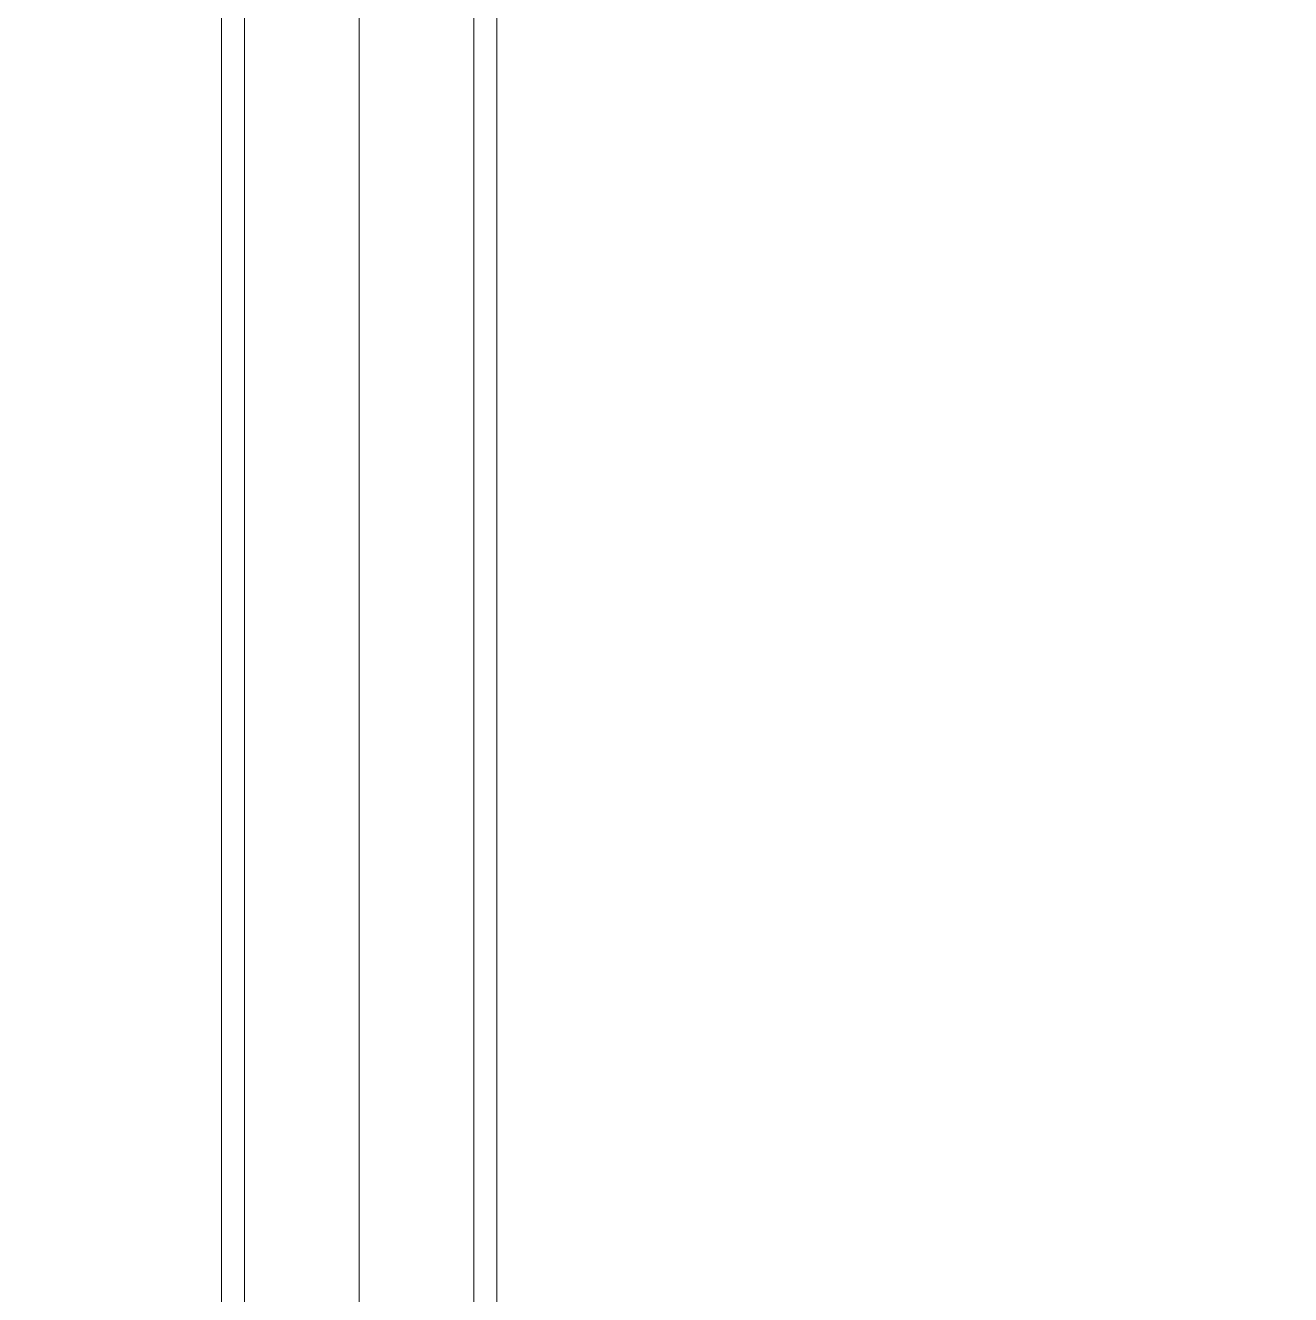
# Model space of a CAD drawing. Header units: centimetres. Extents: x 118932 to 154602, y -32682 to -23521.
# Drawn here: x 130531 to 131633, y -29035 to -27929 of the extents above; entities that cross this region are included whole.
import ezdxf
from ezdxf.enums import TextEntityAlignment as Align

# ---------------------------------------------------------------- set-up
doc = ezdxf.new("R2010")
doc.units = ezdxf.units.CM
doc.header["$LTSCALE"] = 50
doc.header["$MEASUREMENT"] = 0
doc.layers.add('GEN_00_BL_Pafta', color=7, linetype='Continuous', lineweight=0, true_color=0x0e0e10)
doc.layers.add('GEN_00_BL_Pafta_Gizli', color=7, linetype='Continuous', lineweight=0, true_color=0x4f5250, plot=False)
doc.styles.add('style3', font='arial.ttf', dxfattribs={"height": 12})
doc.styles.add('TLEROY', font='arial.ttf', dxfattribs={"height": 10})

# ---------------------------------------------------------------- blocks, each defined once
blk = doc.blocks.new('*U818')
at = {"layer": 'GEN_00_BL_Pafta', "transparency": 33554687}
for points in [[(100, 8900), (100, 100), (11790, 100), (11790, 8900)], [(120, 8880), (120, 420), (11770, 420), (11770, 8880)]]:
    blk.add_lwpolyline(points, close=True, dxfattribs=at)
at = {"layer": 'GEN_00_BL_Pafta_Gizli'}
blk.add_lwpolyline([(0, 9000), (0, 0), (11890, 0), (11890, 9000)], close=True, dxfattribs=at)
at = {"layer": 'GEN_00_BL_Pafta', "transparency": 33554687, "style": 'TLEROY'}
for tag, p in [('SCALE', (11755, 324.6)), ('PAPERSIZE', (11755, 294.6))]:
    blk.add_attdef(tag, text='', height=20, dxfattribs=at).set_placement(p, align=Align.BOTTOM_RIGHT)
at = {"layer": 'GEN_00_BL_Pafta', "transparency": 33554687}
for tag, height, style, p in [('PAFTAADI', 100, 'style3', (5815, 260)), ('PNO', 90, 'TLEROY', (11620, 205))]:
    blk.add_attdef(tag, text='', height=height, dxfattribs=dict(at, style=style)).set_placement(p, align=Align.MIDDLE_CENTER)
at = {"layer": 'GEN_00_BL_Pafta', "transparency": 33554687, "style": 'style3'}
blk.add_attdef('PAFTAKOD', text='', height=100, dxfattribs=at).set_placement((10750, 210), align=Align.CENTER)

msp = doc.modelspace()

# ---------------------------------------------------------------- block references
for p in [(118932, -32521.4), (130822, -32521.4)]:
    msp.add_blockref('*U818', p)

doc.saveas('drawing.dxf')
